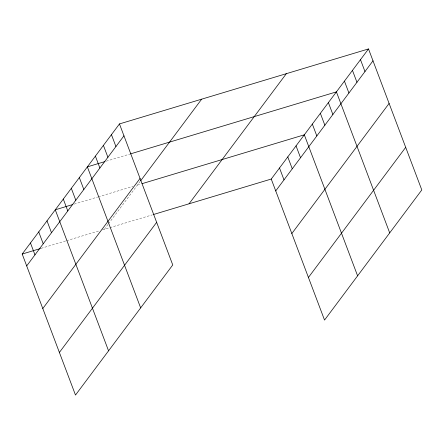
<?xml version="1.0" encoding="UTF-8"?>
<svg xmlns="http://www.w3.org/2000/svg" width="444" height="444" viewBox="0 0 444 444"><rect width="100%" height="100%" fill="white"/><g stroke="black" fill="none" stroke-linecap="round" stroke-linejoin="round"><path stroke-width="0.33" stroke-dasharray="2.22 1.67" d="M104.384 229.293L108.103 224.314M108.519 223.759L140.265 181.296M106.283 161.166L129.765 154.096M74.187 204.101L97.669 197.036M98.318 196.836L132.889 186.43M137.457 185.054L140.737 184.066M41.114 248.34L65.901 240.881M66.556 240.681L99.817 230.664M102.425 229.881L152.303 214.863"/><path stroke-width="0.67" d="M119.464 123.926L172.755 264.951L75.491 395.066L22.2 254.04L119.464 123.926L368.509 48.934L421.8 189.96L324.536 320.074L271.245 179.049L368.509 48.934M26.69 265.917L123.954 135.803M42.791 308.536L140.06 178.421M140.665 180.758L201.654 99.178M59.385 352.447L156.649 222.333M189.061 203.796L286.325 73.682M275.73 190.926L372.999 60.811M291.836 233.544L389.105 103.43M308.43 277.456L405.694 147.341M104.978 161.561L87.368 166.861L140.659 307.886M130.419 153.902L336.413 91.875L389.704 232.9M72.883 204.495L55.272 209.801L108.558 350.827M142.052 183.672L304.318 134.81L357.603 275.835M22.2 254.04L40.465 248.54M153.613 214.469L271.245 179.049M360.484 59.668L364.974 71.545M352.464 70.407L356.948 82.284M344.439 81.141L348.923 93.018M328.388 102.608L332.878 114.485M320.363 113.342L324.853 125.219M312.337 124.076L316.827 135.953M296.048 145.871L300.533 157.748M287.779 156.932L292.269 168.809M279.515 167.987L283.999 179.864M111.444 134.66L115.928 146.537M103.419 145.393L107.903 157.27M95.393 156.127L99.883 168.004M79.343 177.594L83.833 189.471M71.318 188.334L75.807 200.211M63.298 199.067L67.782 210.944M47.003 220.857L51.493 232.734M38.733 231.918L43.223 243.795M30.47 242.979L34.954 254.856"/></g></svg>
